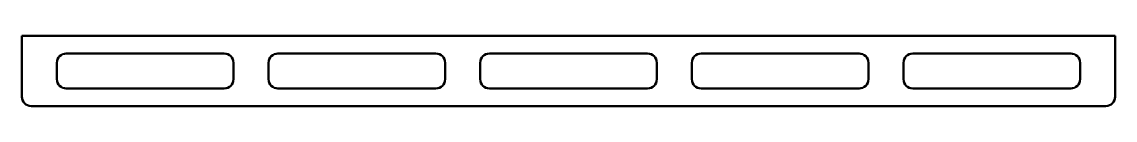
# Model space of a CAD drawing. Header units: inches. Extents: x 0 to 468, y 0 to 30.
import ezdxf

# ---------------------------------------------------------------- set-up
doc = ezdxf.new("R2010")
doc.units = ezdxf.units.IN
doc.header["$MEASUREMENT"] = 0
doc.layers.add('Visible (ANSI)', color=7, linetype='Continuous', lineweight=50)

# ---------------------------------------------------------------- blocks, each defined once
blk = doc.blocks.new('rigidizador trasero soporte_Soporte_22_RIGIDIZADOR TRASERO SOPORTE')
at = {"layer": 'Visible (ANSI)'}
for p, q in [((-234, 15), (234, 15)), ((-234, -11), (-234, 15)), ((234, 15), (234, -11)), ((-215, 7.5), (-147.4, 7.5)), ((-124.4, 7.5), (-56.8, 7.5)), ((-33.8, 7.5), (33.8, 7.5)), ((56.8, 7.5), (124.4, 7.5)), ((147.4, 7.5), (215, 7.5)), ((-219, -3.5), (-219, 3.5)), ((-143.4, 3.5), (-143.4, -3.5)), ((-128.4, -3.5), (-128.4, 3.5)), ((-52.8, 3.5), (-52.8, -3.5)), ((-37.8, -3.5), (-37.8, 3.5)), ((37.8, 3.5), (37.8, -3.5)), ((52.8, -3.5), (52.8, 3.5)), ((128.4, 3.5), (128.4, -3.5)), ((143.4, -3.5), (143.4, 3.5)), ((219, 3.5), (219, -3.5)), ((-147.4, -7.5), (-215, -7.5)), ((-56.8, -7.5), (-124.4, -7.5)), ((33.8, -7.5), (-33.8, -7.5)), ((124.4, -7.5), (56.8, -7.5)), ((215, -7.5), (147.4, -7.5)), ((230, -15), (-230, -15))]:
    blk.add_line(p, q, dxfattribs=at)
for centre, start, end in [((-215, 3.5), 90, 180), ((-147.4, 3.5), 0, 90), ((-124.4, 3.5), 90, 180), ((-56.8, 3.5), 360, 90), ((-33.8, 3.5), 90, 180), ((33.8, 3.5), 0, 90), ((56.8, 3.5), 90, 180), ((124.4, 3.5), 0, 90), ((147.4, 3.5), 90, 180), ((215, 3.5), 360, 90), ((-215, -3.5), 180, 270), ((-147.4, -3.5), 270, 360), ((-124.4, -3.5), 180, 270), ((-56.8, -3.5), 270, 0), ((-33.8, -3.5), 180, 270), ((33.8, -3.5), 270, 0), ((56.8, -3.5), 180, 270), ((124.4, -3.5), 270, 360), ((147.4, -3.5), 180, 270), ((215, -3.5), 270, 0)]:
    blk.add_arc(centre, 4, start, end, dxfattribs=at)
at = {"layer": 'Visible (ANSI)', "extrusion": (0, 0, -1)}
for centre, start, end in [((230, -11), 270, 0), ((-230, -11), 180, 270)]:
    blk.add_arc(centre, 4, start, end, dxfattribs=at)

msp = doc.modelspace()

# ---------------------------------------------------------------- block references
msp.add_blockref('rigidizador trasero soporte_Soporte_22_RIGIDIZADOR TRASERO SOPORTE', (234, 15))

doc.saveas('drawing.dxf')
